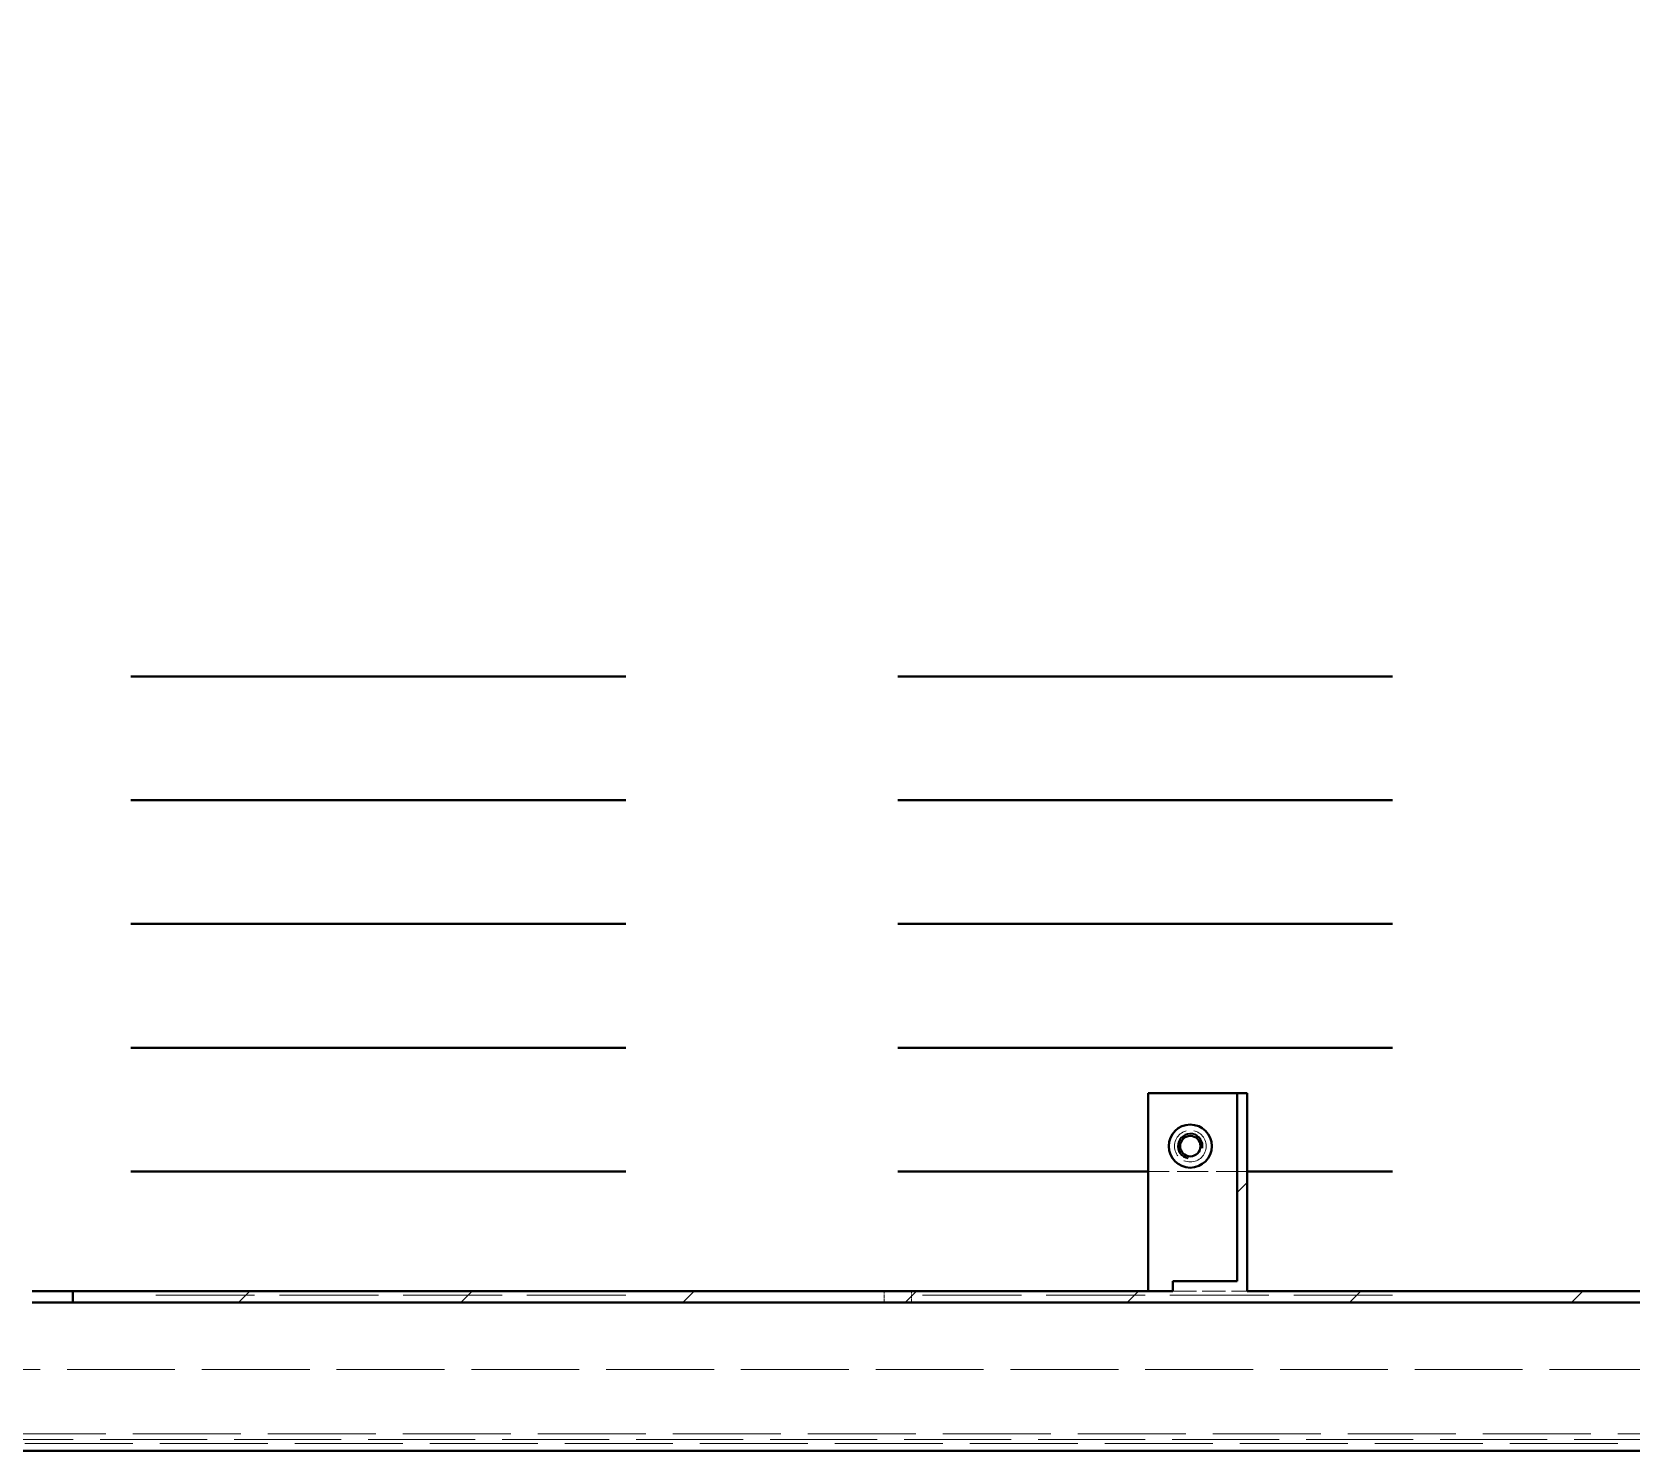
# Model space of a CAD drawing. Header units: millimetres. Extents: x 0 to 51860, y 0 to 5940.
# Drawn here: x 5478.2 to 5801.5, y 1808 to 2094.7 of the extents above; entities that cross this region are included whole.
import ezdxf

# ---------------------------------------------------------------- set-up
doc = ezdxf.new("R2010")
doc.units = ezdxf.units.MM
doc.header["$LTSCALE"] = 10
doc.linetypes.add('DASHED', pattern=[0.2067, 0.1654, -0.0413])
for name, color, linetype, lineweight in [('가려진 것(ISO)', 2, 'DASHED', 18), ('가시적인 것(ISO)', 3, 'Continuous', 40), ('가시적인 좁은 것(ISO)', 3, 'Continuous', 35), ('해치(ISO)', 7, 'Continuous', 18)]:
    doc.layers.add(name, color=color, linetype=linetype, lineweight=lineweight)

msp = doc.modelspace()

# ---------------------------------------------------------------- hatches: boundary and pattern name
at = {"layer": '해치(ISO)'}
h = msp.add_hatch(dxfattribs=at)
h.set_pattern_fill('ANSI31', color=256, scale=254, style=0)
h.set_pattern_definition([(45, (0, 0), (-22.45064, 22.45064), [])])
h.paths.add_polyline_path([(6128.1612, 3358.0063), (6043.1612, 3358.0063), (6043.1612, 3355.7063), (6128.1612, 3355.7063)])
h.paths.add_polyline_path([(5363.1612, 3358.0063), (5328.1612, 3358.0063), (5278.1612, 3358.0063), (5278.1612, 3355.7063), (5363.1612, 3355.7063)])
h.paths.add_polyline_path([(5278.1612, 1808.0063), (5378.1612, 1808.0063), (5378.1612, 1838.0063), (5419.9067, 1838.0063), (5419.9067, 1840.3063), (5278.1612, 1840.3063)])
h.paths.add_polyline_path([(5280.4612, 1838.0063), (5375.8612, 1838.0063), (5375.8612, 1810.3063), (5280.4612, 1810.3063)], flags=0)
h.paths.add_polyline_path([(6028.1612, 1808.0063), (6128.1612, 1808.0063), (6128.1612, 1840.3063), (6030.1612, 1840.3063), (6030.1612, 1842.3063), (6017.1612, 1842.3063), (6017.1612, 1880.3063), (6015.1612, 1880.3063), (6015.1612, 1840.3063), (5723.7612, 1840.3063), (5723.7612, 1880.3063), (5721.7612, 1880.3063), (5721.7612, 1842.3063), (5708.7612, 1842.3063), (5708.7612, 1840.3063), (5486.4157, 1840.3063), (5486.4157, 1838.0063), (6028.1612, 1838.0063)])
h.paths.add_polyline_path([(6030.4612, 1810.3063), (6030.4612, 1838.0063), (6125.8612, 1838.0063), (6125.8612, 1810.3063)], flags=0)

# ---------------------------------------------------------------- linework, layer by layer
at = {"layer": '가려진 것(ISO)', "ltscale": 3.809293}
msp.add_line((5723.7612, 1864.5063), (5703.7612, 1864.5063), dxfattribs=at)
at = {"layer": '가려진 것(ISO)', "ltscale": 0.43798}
for p, q in [((5650.4112, 1838.0063), (5650.4112, 1840.3063)), ((5655.9112, 1838.0063), (5655.9112, 1840.3063))]:
    msp.add_line(p, q, dxfattribs=at)
at = {"layer": '가려진 것(ISO)', "ltscale": 2.856945}
msp.add_line((5708.7612, 1840.3063), (5723.7612, 1840.3063), dxfattribs=at)
at = {"layer": '가려진 것(ISO)', "ltscale": 12.094824}
for p, q in [((5598.1612, 1839.5063), (5498.1612, 1839.5063)), ((5753.1612, 1839.5063), (5653.1612, 1839.5063))]:
    msp.add_line(p, q, dxfattribs=at)
at = {"layer": '가려진 것(ISO)', "ltscale": 13.178061}
msp.add_line((5294.5754, 1824.5063), (6111.747, 1824.5063), dxfattribs=at)
at = {"layer": '가려진 것(ISO)', "ltscale": 13.200658}
for p, q in [((5280.2319, 1811.5063), (6126.0905, 1811.5063)), ((6126.0905, 1809.5063), (5280.2319, 1809.5063))]:
    msp.add_line(p, q, dxfattribs=at)
at = {"layer": '가려진 것(ISO)', "ltscale": 13.102725}
msp.add_line((6028.1612, 1810.3063), (5378.1612, 1810.3063), dxfattribs=at)
at = {"layer": '가려진 것(ISO)', "ltscale": 3.82952}
msp.add_circle((5712.2612, 1869.6063), 3.2, dxfattribs=at)
at = {"layer": '가시적인 것(ISO)'}
for p, q in [((5598.1612, 1964.5063), (5498.1612, 1964.5063)), ((5753.1612, 1964.5063), (5653.1612, 1964.5063)), ((5598.1612, 1939.5063), (5498.1612, 1939.5063)), ((5753.1612, 1939.5063), (5653.1612, 1939.5063)), ((5598.1612, 1914.5063), (5498.1612, 1914.5063)), ((5753.1612, 1914.5063), (5653.1612, 1914.5063)), ((5598.1612, 1889.5063), (5498.1612, 1889.5063)), ((5753.1612, 1889.5063), (5653.1612, 1889.5063)), ((5703.7612, 1880.3063), (5703.7612, 1840.3063)), ((5721.7612, 1880.3063), (5703.7612, 1880.3063)), ((5723.7612, 1880.3063), (5721.7612, 1880.3063)), ((5721.7612, 1880.3063), (5721.7612, 1842.3063)), ((5723.7612, 1840.3063), (5723.7612, 1880.3063)), ((5598.1612, 1864.5063), (5498.1612, 1864.5063)), ((5703.7612, 1864.5063), (5653.1612, 1864.5063)), ((5753.1612, 1864.5063), (5723.7612, 1864.5063)), ((5478.1612, 1840.3063), (5486.4157, 1840.3063)), ((5708.7612, 1840.3063), (5486.4157, 1840.3063)), ((5486.4157, 1840.3063), (5486.4157, 1838.0063)), ((5721.7612, 1842.3063), (5708.7612, 1842.3063)), ((5708.7612, 1842.3063), (5708.7612, 1840.3063)), ((6015.1612, 1840.3063), (5723.7612, 1840.3063)), ((5486.4157, 1838.0063), (5478.1612, 1838.0063)), ((5486.4157, 1838.0063), (6028.1612, 1838.0063)), ((6028.1612, 1808.0063), (5378.1612, 1808.0063))]:
    msp.add_line(p, q, dxfattribs=at)
for radius in [4.35, 2.067]:
    msp.add_circle((5712.2612, 1869.6063), radius, dxfattribs=at)
at = {"layer": '가시적인 좁은 것(ISO)'}
msp.add_arc((5712.2612, 1869.6063), 2.5, 350, 260, dxfattribs=at)

doc.saveas('drawing.dxf')
